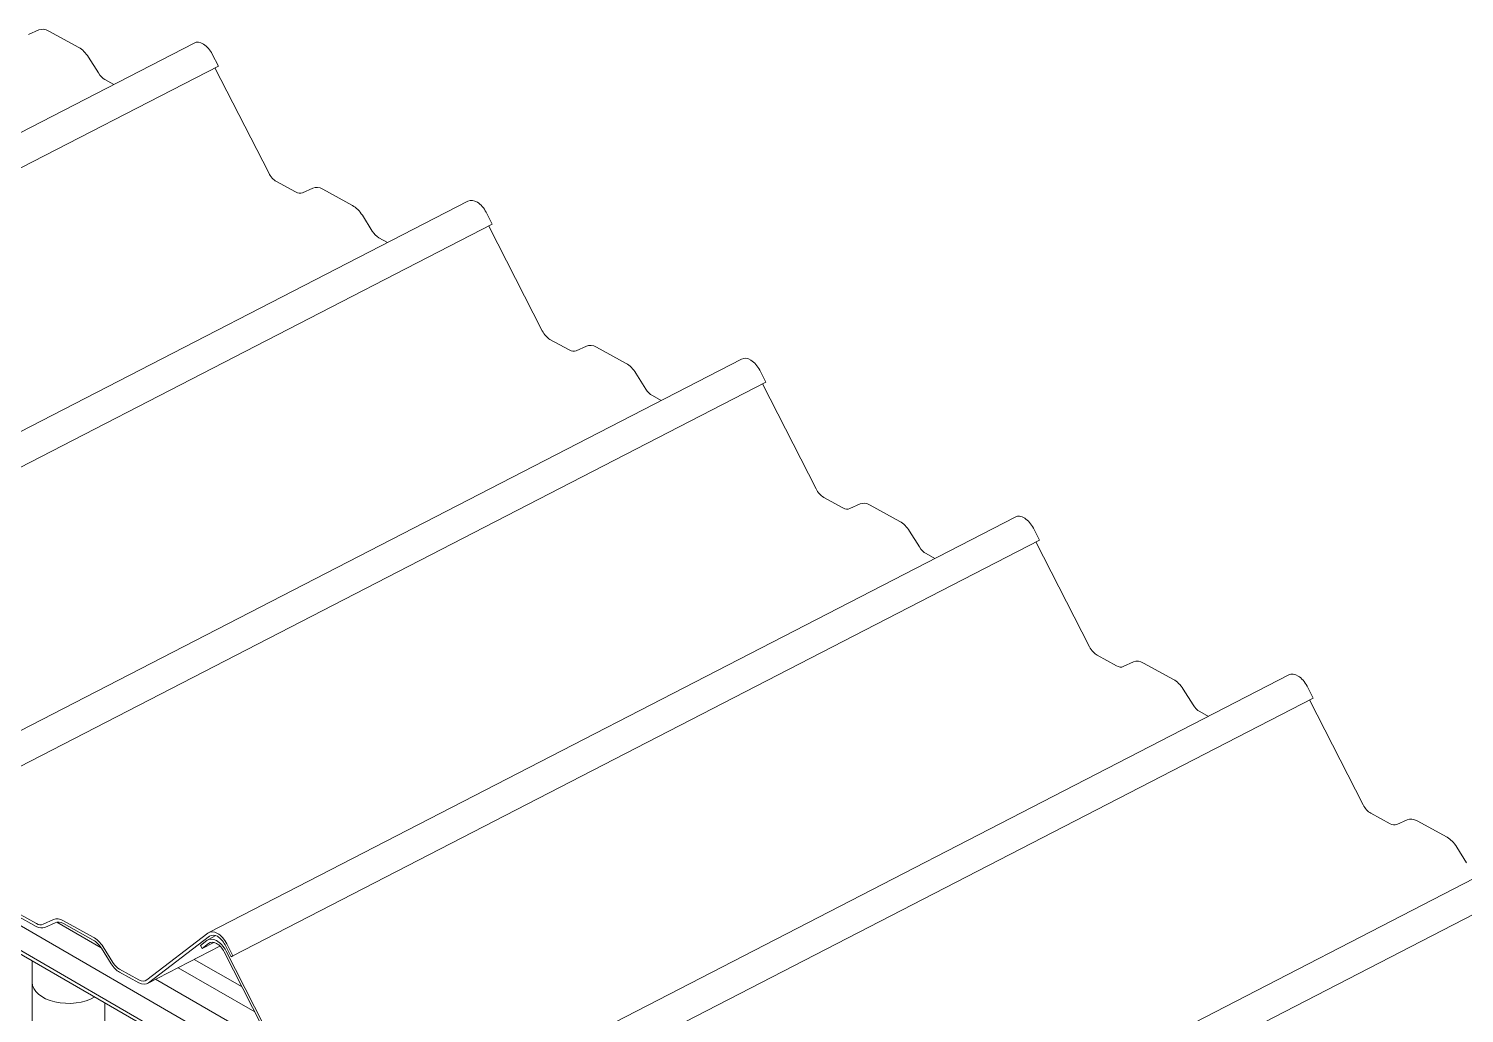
# Model space of a CAD drawing. Header units: millimetres. Extents: x -312439 to 477422, y -331570 to 212570.
# Drawn here: x 398898 to 400936, y 94284 to 95682 of the extents above; entities that cross this region are included whole.
import ezdxf

# ---------------------------------------------------------------- set-up
doc = ezdxf.new("R2010")
doc.units = ezdxf.units.MM

msp = doc.modelspace()

# ---------------------------------------------------------------- linework, layer by layer
at = {"color": 0, "linetype": 'Continuous', "lineweight": 0, "extrusion": (8.40036e-17, 0.816497, 0.57735)}
for p, q in [((398897.937, 95673.101), (398912.682, 95679.722)), ((398926.864, 95678.151), (398969.144, 95654.922)), ((399132.975, 95661.228), (397987.952, 95071.076)), ((399158.802, 95645.34), (399167.439, 95628.441)), ((398022.416, 95038.289), (399167.439, 95628.441)), ((398983.013, 95641.081), (398997.018, 95618.665)), ((399162.624, 95625.96), (399238.936, 95476.651)), ((399006.461, 95609.241), (399018.876, 95602.421)), ((399249.829, 95464.668), (399277.114, 95449.678)), ((399286.771, 95448.608), (399301.516, 95455.229)), ((399315.698, 95453.658), (399357.978, 95430.429)), ((399521.809, 95436.735), (398376.786, 94846.582)), ((399547.636, 95420.847), (399556.273, 95403.948)), ((398411.25, 94813.796), (399556.273, 95403.948)), ((399371.847, 95416.588), (399385.851, 95394.172)), ((399551.21, 95401.339), (399627.326, 95252.414)), ((399395.295, 95384.748), (399407.709, 95377.927)), ((397280.542, 95334.72), (402000.038, 92609.917)), ((397280.542, 95299.715), (402000.038, 92574.913)), ((399638.219, 95240.431), (399665.504, 95225.441)), ((399675.161, 95224.371), (399689.906, 95230.992)), ((399704.088, 95229.421), (399746.368, 95206.192)), ((399910.199, 95212.498), (398765.176, 94622.345)), ((399936.026, 95196.61), (399944.663, 95179.711)), ((398799.64, 94589.559), (399944.663, 95179.711)), ((399760.237, 95192.351), (399774.241, 95169.935)), ((399939.677, 95177.142), (400015.854, 95028.098)), ((399783.684, 95160.511), (399796.099, 95153.69)), ((400026.747, 95016.115), (400054.032, 95001.124)), ((400063.689, 95000.054), (400078.434, 95006.675)), ((400092.616, 95005.104), (400134.896, 94981.875)), ((400298.727, 94988.181), (399153.704, 94398.028)), ((399188.168, 94365.242), (400333.191, 94955.394)), ((400148.765, 94968.034), (400162.769, 94945.618)), ((400324.554, 94972.293), (400333.191, 94955.394)), ((400328.122, 94952.782), (400404.234, 94803.866)), ((400172.213, 94936.194), (400184.627, 94929.373)), ((400415.127, 94791.883), (400442.412, 94776.893)), ((400452.069, 94775.823), (400466.814, 94782.444)), ((400480.996, 94780.873), (400523.276, 94757.644)), ((400687.107, 94763.95), (399542.084, 94173.797)), ((399576.548, 94141.011), (400721.571, 94731.163)), ((400537.145, 94743.803), (400551.149, 94721.387)), ((400712.934, 94748.062), (400721.571, 94731.163)), ((400716.513, 94728.557), (400792.634, 94579.624)), ((400560.592, 94711.963), (400573.007, 94705.142)), ((400803.527, 94567.641), (400830.812, 94552.65)), ((400840.469, 94551.58), (400855.214, 94558.201)), ((400869.396, 94556.63), (400911.676, 94533.401)), ((401075.507, 94539.707), (399930.484, 93949.555)), ((399964.948, 93916.768), (401109.971, 94506.92)), ((400925.545, 94519.56), (400939.549, 94497.144)), ((398732.254, 94456.575), (399337.191, 94107.315)), ((398909.009, 94410.971), (398881.724, 94425.962)), ((398881.593, 94421.829), (398908.903, 94406.824)), ((398933.411, 94416.522), (398918.666, 94409.902)), ((398920.823, 94405.504), (398935.568, 94412.125)), ((398937.915, 94412.839), (399001.194, 94376.305)), ((398947.487, 94410.804), (398989.767, 94387.575)), ((398989.873, 94391.722), (398947.593, 94414.951)), ((399152.268, 94397.119), (399065.669, 94330.899)), ((399068.186, 94326.716), (399154.785, 94392.936)), ((399151.075, 94386.923), (399141.827, 94379.851)), ((399144.344, 94375.669), (399160.761, 94384.13)), ((399144.344, 94375.669), (399153.592, 94382.741)), ((399163.952, 94393.73), (399152.511, 94387.833)), ((399188.168, 94365.242), (399179.531, 94382.14)), ((399001.423, 94375.943), (399015.428, 94353.527)), ((399017.746, 94355.466), (399003.742, 94377.882)), ((399169.696, 94378.865), (399066.751, 94325.806)), ((399141.827, 94379.851), (399144.344, 94375.669)), ((399175.68, 94370.606), (399256.553, 94212.375)), ((399176.873, 94380.801), (399185.51, 94363.903)), ((399259.211, 94213.714), (399178.338, 94371.945)), ((399185.51, 94363.903), (399188.168, 94365.242)), ((398903.134, 94095.657), (398903.134, 94357.917)), ((399027.084, 94341.895), (399054.394, 94326.89)), ((399054.475, 94331.051), (399027.19, 94346.041)), ((399110.36, 94348.283), (399219.209, 94285.438)), ((399133.241, 94360.076), (399201.08, 94320.908)), ((399078.327, 94331.773), (399244.59, 94235.781)), ((399006.209, 94095.657), (399006.209, 94298.407))]:
    msp.add_line(p, q, dxfattribs=at)
at = {"color": 0, "linetype": 'Continuous', "lineweight": 0}
for centre, major_axis, ratio, start_param, end_param in [((398926.201, 95652.159), (-14.069, 27.297), 0.60744863, 5.54908023, 6.25043545), ((398968.481, 95628.93), (14.069, -27.297), 0.60744863, 1.70613235, 2.40748757), ((399144.8, 95638.286), (-11.825, 22.942), 0.60744863, 4.70678719, 6.28318531), ((399006.912, 95626.939), (9.58, -18.587), 0.60744863, 4.84772501, 5.54908023), ((399250.281, 95482.367), (9.58, -18.587), 0.60744863, 4.70678719, 5.54908023), ((399277.566, 95467.376), (9.58, -18.587), 0.60744863, 5.54908023, 6.25043545), ((399315.035, 95427.666), (-14.069, 27.297), 0.60744863, 5.54908023, 6.25043545), ((399357.315, 95404.437), (14.069, -27.297), 0.60744863, 1.70613235, 2.40748757), ((399533.634, 95413.793), (-11.825, 22.942), 0.60744863, 4.70678719, 6.28318531), ((399395.746, 95402.446), (9.58, -18.587), 0.60744863, 4.84772501, 5.54908023), ((399638.67, 95258.13), (9.58, -18.587), 0.60744863, 4.70678719, 5.54908023), ((399665.956, 95243.139), (9.58, -18.587), 0.60744863, 5.54908023, 6.25043545), ((399703.425, 95203.429), (-14.069, 27.297), 0.60744863, 5.54908023, 6.25043545), ((399745.705, 95180.2), (14.069, -27.297), 0.60744863, 1.70613235, 2.40748757), ((399922.023, 95189.556), (-11.825, 22.942), 0.60744863, 4.70678719, 6.28318531), ((399784.136, 95178.209), (9.58, -18.587), 0.60744863, 4.84772501, 5.54908023), ((400027.199, 95033.813), (9.58, -18.587), 0.60744863, 4.70678719, 5.54908023), ((400054.484, 95018.822), (9.58, -18.587), 0.60744863, 5.54908023, 6.25043545), ((400091.953, 94979.112), (-14.069, 27.297), 0.60744863, 5.54908023, 6.25043545), ((400134.233, 94955.883), (14.069, -27.297), 0.60744863, 1.70613235, 2.40748757), ((400310.552, 94965.239), (-11.825, 22.942), 0.60744863, 4.70678719, 6.28318531), ((400172.664, 94953.892), (9.58, -18.587), 0.60744863, 4.84772501, 5.54908023), ((400415.578, 94809.582), (9.58, -18.587), 0.60744863, 4.70678719, 5.54908023), ((400442.864, 94794.591), (9.58, -18.587), 0.60744863, 5.54908023, 6.25043545), ((400480.333, 94754.881), (-14.069, 27.297), 0.60744863, 5.54908023, 6.25043545), ((400522.613, 94731.652), (14.069, -27.297), 0.60744863, 1.70613235, 2.40748757), ((400698.931, 94741.008), (-11.825, 22.942), 0.60744863, 4.70678719, 6.28318531), ((400561.044, 94729.661), (9.58, -18.587), 0.60744863, 4.84772501, 5.54908023), ((400803.978, 94585.339), (9.58, -18.587), 0.60744863, 4.70678719, 5.54908023), ((400831.264, 94570.348), (9.58, -18.587), 0.60744863, 5.54908023, 6.25043545), ((400868.733, 94530.638), (-14.069, 27.297), 0.60744863, 5.54908023, 6.25043545), ((400911.013, 94507.409), (14.069, -27.297), 0.60744863, 1.70613235, 2.40748757), ((398909.461, 94428.669), (11.825, -22.942), 0.60744863, 5.54907959, 6.25043608), ((398909.461, 94428.669), (9.58, -18.587), 0.60744863, 5.54908023, 6.25043545), ((398946.93, 94388.959), (-14.069, 27.297), 0.60744863, 5.54908023, 6.25043545), ((398946.93, 94388.959), (-11.825, 22.942), 0.60744863, 5.54908023, 6.25043545), ((398989.21, 94365.73), (11.825, -22.942), 0.60744863, 1.70613235, 2.40748757), ((398989.21, 94365.73), (-14.069, 27.297), 0.60744863, 4.84772501, 5.54908023), ((399164.336, 94364.891), (-11.825, 22.942), 0.60744863, 4.70678719, 6.39137326), ((399165.528, 94375.086), (-11.825, 22.942), 0.60744863, 4.70678719, 6.39137326), ((399164.336, 94364.891), (-9.58, 18.587), 0.60744863, 4.70678719, 6.39137326), ((399165.528, 94375.086), (-9.58, 18.587), 0.60744863, 4.70678719, 6.39137326), ((399027.641, 94363.74), (11.825, -22.942), 0.60744863, 4.84772437, 5.54908086), ((399027.641, 94363.74), (-9.58, 18.587), 0.60744863, 1.70613235, 2.40748757), ((398954.672, 94327.325), (-51.538, 0), 0.57735027, 0, 2.37609433), ((398954.672, 94327.325), (51.538, 0), 0.57735027, 3.14159265, 5.51768699), ((399054.926, 94348.749), (11.825, -22.942), 0.60744863, 5.550456, 6.39137326), ((399054.926, 94348.749), (9.58, -18.587), 0.60744863, 5.54908023, 6.39137326)]:
    msp.add_ellipse(centre, major_axis=major_axis, ratio=ratio, start_param=start_param, end_param=end_param, dxfattribs=at)

doc.saveas('drawing.dxf')
